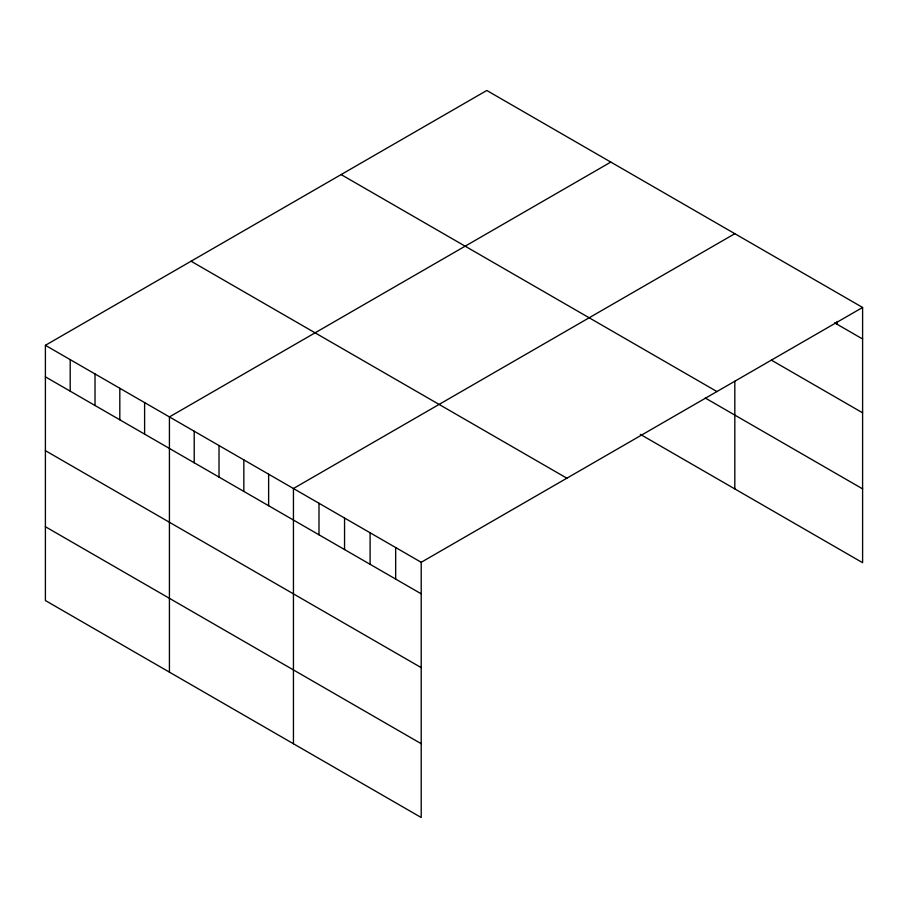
<?xml version="1.0" encoding="UTF-8"?>
<svg xmlns="http://www.w3.org/2000/svg" width="908" height="908" viewBox="0 0 908 908"><rect width="100%" height="100%" fill="white"/><g stroke="black" fill="none" stroke-linecap="round" stroke-linejoin="round"><path stroke-width="1.36" d="M45.4 345.312L421.21 562.29L421.21 817.518L45.4 600.54L45.4 345.312L486.79 90.482L862.6 307.46L862.6 562.688L640.333 434.364M610.8 162.089L169.421 416.92L169.421 672.147M734.822 233.685L293.443 488.515L293.443 743.743M421.21 562.29L862.6 307.46M834.611 322.828L862.6 338.99M771.335 360.113L862.6 412.811M341.124 174.574L716.945 391.552M705.3 398.044L862.6 488.867M191.055 261.22L566.876 478.198M45.4 376.843L421.21 593.821M45.4 450.663L421.21 667.641M45.4 526.719L421.21 743.697M837.04 321.489L837.04 324.235M734.822 381.292L734.822 488.913M395.661 547.535L395.661 579.066M370.101 532.78L370.101 564.311M344.552 518.025L344.552 549.556M318.992 503.27L318.992 534.801M268.632 474.203L268.632 505.733M243.832 459.879L243.832 491.41M219.021 445.556L219.021 477.086M194.221 431.232L194.221 462.774M144.61 402.596L144.61 434.126M119.811 388.272L119.811 419.802M95.011 373.96L95.011 405.49M70.2 359.636L70.2 391.166"/></g></svg>
